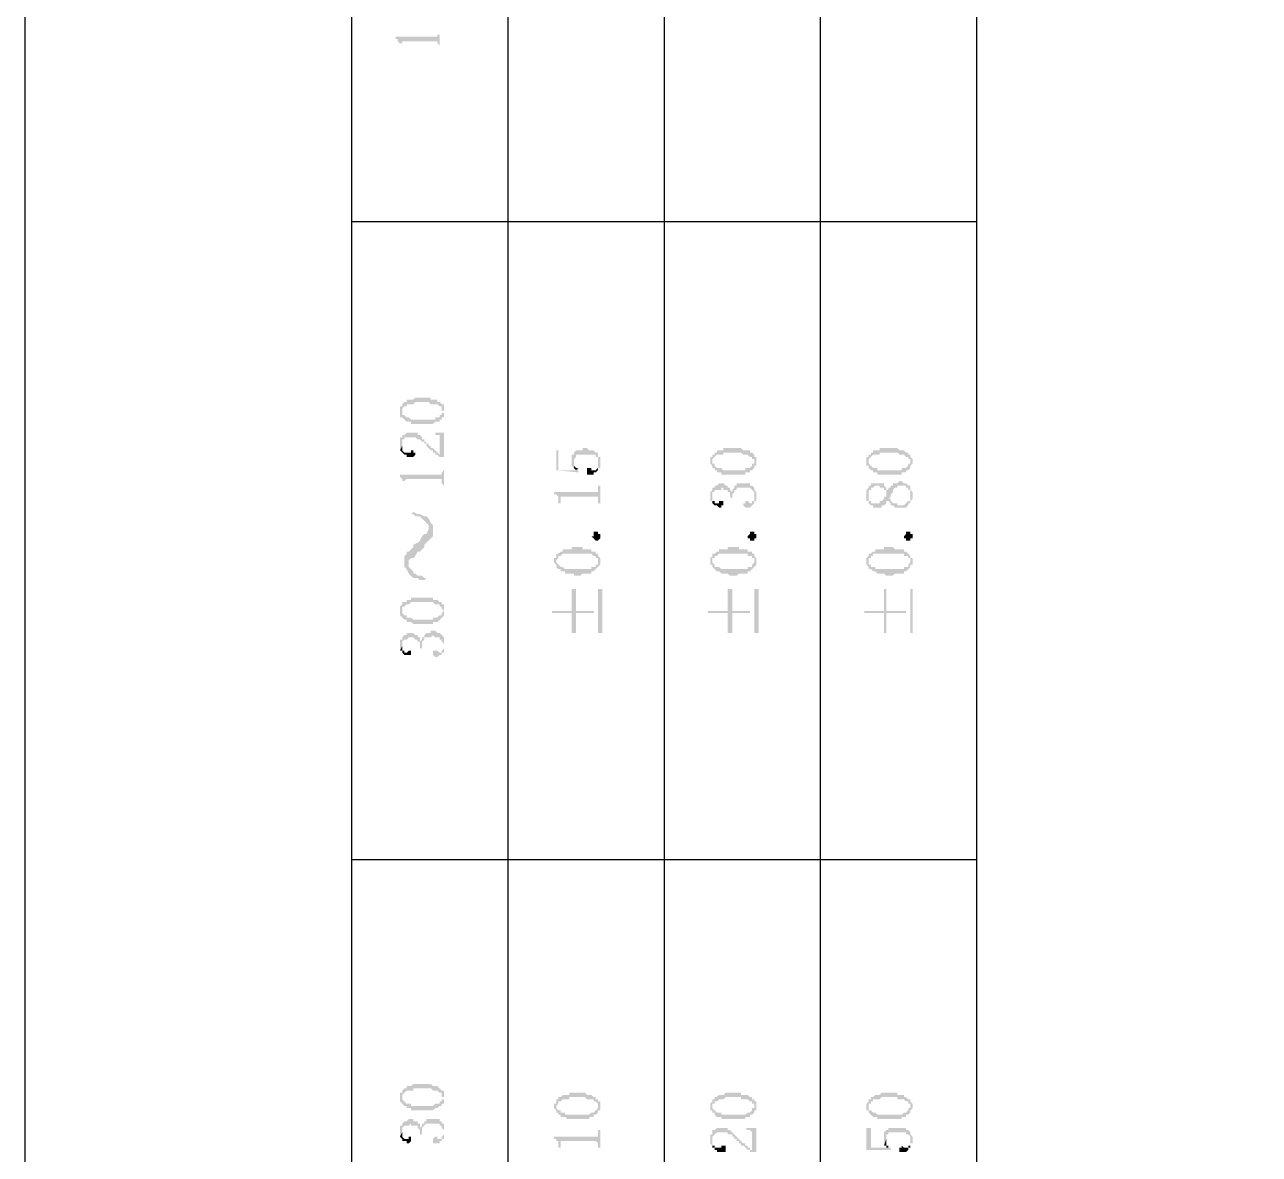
# Model space of a CAD drawing. Header units: millimetres. Extents: x 1336 to 2438, y 1230 to 1601.
# Drawn here: x 2017.55 to 2042.88, y 1376.65 to 1399.82 of the extents above; entities that cross this region are included whole.
import ezdxf

# ---------------------------------------------------------------- set-up
doc = ezdxf.new("R2010")
doc.units = ezdxf.units.MM

msp = doc.modelspace()

# ---------------------------------------------------------------- hatches: boundary and pattern name
at = {"transparency": 33554559}
for points in [[(2025.159, 1399.575), (2025.159, 1399.53), (2025.204, 1399.53), (2025.204, 1399.485), (2025.204, 1399.485), (2025.25, 1399.44), (2025.25, 1399.395), (2025.25, 1399.35), (2025.25, 1399.44), (2025.295, 1399.44), (2025.295, 1399.485), (2026.017, 1399.485), (2026.017, 1399.44), (2026.017, 1399.44), (2026.062, 1399.395), (2026.062, 1399.35), (2026.062, 1399.711), (2026.062, 1399.621), (2026.017, 1399.621), (2026.017, 1399.575), (2025.972, 1399.575)], [(2025.25, 1391.903), (2025.25, 1391.813), (2025.25, 1391.768), (2025.295, 1391.768), (2025.295, 1391.903), (2025.295, 1391.948), (2025.295, 1391.948), (2025.34, 1391.993), (2025.385, 1391.993), (2025.385, 1392.038), (2025.52, 1392.038), (2025.565, 1392.084), (2025.836, 1392.084), (2025.881, 1392.038), (2026.017, 1392.038), (2026.062, 1391.993), (2026.107, 1391.993), (2026.107, 1391.948), (2026.107, 1391.903), (2026.152, 1391.903), (2026.152, 1392.038), (2026.107, 1392.038), (2026.062, 1392.084), (2026.017, 1392.084), (2026.017, 1392.129), (2025.881, 1392.129), (2025.881, 1392.174), (2025.565, 1392.174), (2025.52, 1392.129), (2025.385, 1392.129), (2025.385, 1392.084), (2025.34, 1392.084), (2025.295, 1392.038), (2025.295, 1391.993), (2025.25, 1391.993), (2025.25, 1391.948)], [(2025.295, 1391.768), (2025.295, 1391.768), (2025.34, 1391.722), (2025.34, 1391.722), (2025.385, 1391.677), (2025.475, 1391.677), (2025.475, 1391.632), (2025.926, 1391.632), (2025.972, 1391.677), (2026.062, 1391.677), (2026.062, 1391.722), (2026.107, 1391.722), (2026.107, 1391.768), (2026.152, 1391.768), (2026.152, 1391.813), (2026.152, 1391.858), (2026.152, 1391.903), (2026.152, 1391.948), (2026.152, 1391.993), (2026.152, 1392.038), (2026.152, 1391.858), (2026.107, 1391.858), (2026.107, 1391.813), (2026.062, 1391.813), (2026.062, 1391.768), (2025.972, 1391.768), (2025.972, 1391.722), (2025.475, 1391.722), (2025.43, 1391.768), (2025.385, 1391.768), (2025.34, 1391.813), (2025.295, 1391.813), (2025.295, 1391.858), (2025.295, 1391.903)], [(2025.25, 1391.226), (2025.25, 1391.181), (2025.25, 1391.091), (2025.25, 1391.091), (2025.295, 1391.181), (2025.295, 1391.271), (2025.295, 1391.316), (2025.34, 1391.316), (2025.34, 1391.361), (2025.565, 1391.361), (2025.611, 1391.316), (2025.656, 1391.316), (2025.701, 1391.271), (2025.746, 1391.271), (2025.746, 1391.226), (2025.791, 1391.226), (2025.791, 1391.181), (2025.791, 1391.181), (2025.836, 1391.136), (2025.836, 1391.136), (2025.881, 1391.091), (2025.926, 1391.091), (2025.926, 1391.046), (2025.972, 1391.046), (2025.972, 1391), (2026.017, 1391), (2026.062, 1390.955), (2026.107, 1390.955), (2026.062, 1391), (2026.062, 1391), (2026.017, 1391.046), (2026.017, 1391.046), (2025.972, 1391.091), (2025.972, 1391.091), (2025.926, 1391.136), (2025.881, 1391.136), (2025.881, 1391.181), (2025.836, 1391.181), (2025.836, 1391.226), (2025.791, 1391.226), (2025.791, 1391.271), (2025.746, 1391.271), (2025.746, 1391.316), (2025.701, 1391.316), (2025.701, 1391.361), (2025.701, 1391.361), (2025.656, 1391.407), (2025.611, 1391.407), (2025.611, 1391.452), (2025.385, 1391.452), (2025.34, 1391.407), (2025.295, 1391.407), (2025.295, 1391.361), (2025.25, 1391.361), (2025.25, 1391.316)], [(2025.926, 1391.452), (2025.972, 1391.452), (2025.972, 1391.407), (2026.062, 1391.407), (2026.062, 1391.361), (2026.062, 1391), (2026.107, 1390.955), (2026.152, 1390.955), (2026.152, 1391.452)], [(2025.25, 1391.091), (2025.295, 1391.046), (2025.295, 1391.046), (2025.34, 1391), (2025.385, 1391), (2025.385, 1390.955), (2025.52, 1390.955), (2025.565, 1391), (2025.565, 1391.046), (2025.52, 1391.046), (2025.52, 1391.091), (2025.475, 1391.091), (2025.475, 1391.046), (2025.34, 1391.046), (2025.295, 1391.091), (2025.295, 1391.181), (2025.295, 1391.181)], [(2028.454, 1391.091), (2028.454, 1390.684), (2028.905, 1390.639), (2028.905, 1390.684), (2028.905, 1390.73), (2028.86, 1390.684), (2028.499, 1390.684), (2028.499, 1391.091)], [(2028.77, 1390.91), (2028.77, 1390.82), (2028.77, 1390.775), (2028.77, 1390.775), (2028.815, 1390.73), (2028.815, 1390.865), (2028.815, 1390.91), (2028.815, 1390.91), (2028.86, 1390.955), (2028.86, 1391), (2029.266, 1391), (2029.266, 1390.955), (2029.311, 1390.955), (2029.311, 1390.91), (2029.311, 1390.865), (2029.311, 1390.73), (2029.357, 1390.73), (2029.357, 1390.775), (2029.357, 1390.865), (2029.357, 1390.91), (2029.357, 1390.955), (2029.311, 1390.955), (2029.311, 1391), (2029.311, 1391.046), (2029.266, 1391.046), (2029.221, 1391.091), (2029.131, 1391.091), (2029.086, 1391.136), (2028.995, 1391.136), (2028.995, 1391.091), (2028.86, 1391.091), (2028.815, 1391.046), (2028.815, 1391), (2028.77, 1391), (2028.77, 1390.955)], [(2031.613, 1390.865), (2031.613, 1390.82), (2031.613, 1390.82), (2031.658, 1390.775), (2031.658, 1390.73), (2031.658, 1390.865), (2031.658, 1390.91), (2031.658, 1390.91), (2031.703, 1390.955), (2031.703, 1390.955), (2031.749, 1391), (2031.884, 1391), (2031.884, 1391.046), (2032.245, 1391.046), (2032.29, 1391), (2032.38, 1391), (2032.426, 1390.955), (2032.471, 1390.955), (2032.471, 1390.91), (2032.516, 1390.91), (2032.516, 1390.865), (2032.516, 1391), (2032.516, 1391), (2032.471, 1391.046), (2032.426, 1391.046), (2032.426, 1391.091), (2032.29, 1391.091), (2032.245, 1391.136), (2031.884, 1391.136), (2031.884, 1391.091), (2031.749, 1391.091), (2031.749, 1391.046), (2031.703, 1391.046), (2031.703, 1391), (2031.658, 1391), (2031.658, 1390.955), (2031.613, 1390.955)], [(2031.658, 1390.73), (2031.703, 1390.73), (2031.703, 1390.684), (2031.749, 1390.684), (2031.749, 1390.639), (2031.839, 1390.639), (2031.839, 1390.594), (2032.335, 1390.594), (2032.335, 1390.639), (2032.426, 1390.639), (2032.426, 1390.684), (2032.471, 1390.684), (2032.516, 1390.73), (2032.516, 1390.775), (2032.561, 1390.775), (2032.561, 1390.82), (2032.561, 1390.865), (2032.561, 1390.91), (2032.561, 1390.955), (2032.516, 1390.955), (2032.516, 1391), (2032.516, 1390.865), (2032.516, 1390.82), (2032.471, 1390.82), (2032.471, 1390.775), (2032.471, 1390.775), (2032.426, 1390.73), (2032.335, 1390.73), (2032.335, 1390.684), (2031.884, 1390.684), (2031.839, 1390.73), (2031.749, 1390.73), (2031.703, 1390.775), (2031.703, 1390.82), (2031.658, 1390.82), (2031.658, 1390.865)], [(2034.818, 1390.865), (2034.818, 1390.82), (2034.818, 1390.775), (2034.863, 1390.775), (2034.863, 1390.73), (2034.863, 1390.865), (2034.863, 1390.91), (2034.863, 1390.91), (2034.908, 1390.955), (2034.908, 1390.955), (2034.953, 1391), (2035.088, 1391), (2035.088, 1391.046), (2035.449, 1391.046), (2035.495, 1391), (2035.585, 1391), (2035.63, 1390.955), (2035.675, 1390.955), (2035.675, 1390.91), (2035.72, 1390.91), (2035.72, 1390.865), (2035.72, 1391), (2035.675, 1391), (2035.675, 1391.046), (2035.63, 1391.046), (2035.585, 1391.091), (2035.495, 1391.091), (2035.449, 1391.136), (2035.088, 1391.136), (2035.088, 1391.091), (2034.953, 1391.091), (2034.953, 1391.046), (2034.908, 1391.046), (2034.908, 1391), (2034.863, 1391), (2034.863, 1390.955), (2034.818, 1390.955)], [(2034.863, 1390.73), (2034.863, 1390.73), (2034.908, 1390.684), (2034.953, 1390.684), (2034.953, 1390.639), (2035.043, 1390.639), (2035.043, 1390.594), (2035.54, 1390.594), (2035.54, 1390.639), (2035.63, 1390.639), (2035.63, 1390.684), (2035.675, 1390.684), (2035.72, 1390.73), (2035.72, 1390.775), (2035.72, 1390.775), (2035.765, 1390.82), (2035.765, 1390.865), (2035.765, 1390.91), (2035.765, 1390.91), (2035.72, 1390.955), (2035.72, 1391), (2035.72, 1390.865), (2035.72, 1390.82), (2035.675, 1390.82), (2035.675, 1390.775), (2035.675, 1390.775), (2035.63, 1390.73), (2035.54, 1390.73), (2035.54, 1390.684), (2035.043, 1390.684), (2035.043, 1390.73), (2034.953, 1390.73), (2034.908, 1390.775), (2034.908, 1390.775), (2034.863, 1390.82), (2034.863, 1390.865)], [(2025.25, 1390.594), (2025.25, 1390.549), (2025.25, 1390.549), (2025.295, 1390.504), (2025.295, 1390.459), (2025.34, 1390.459), (2025.34, 1390.323), (2025.34, 1390.459), (2025.34, 1390.459), (2025.385, 1390.504), (2026.107, 1390.504), (2026.107, 1390.459), (2026.107, 1390.414), (2026.152, 1390.369), (2026.152, 1390.323), (2026.152, 1390.73), (2026.152, 1390.684), (2026.107, 1390.639), (2026.107, 1390.594), (2026.062, 1390.594)], [(2028.815, 1390.73), (2028.815, 1390.73), (2028.86, 1390.684), (2028.86, 1390.684), (2028.905, 1390.73), (2028.86, 1390.73), (2028.815, 1390.775), (2028.815, 1390.82), (2028.815, 1390.865)], [(2029.086, 1390.684), (2029.086, 1390.594), (2029.221, 1390.594), (2029.221, 1390.639), (2029.266, 1390.639), (2029.311, 1390.684), (2029.311, 1390.865), (2029.311, 1390.775), (2029.311, 1390.73), (2029.311, 1390.73), (2029.266, 1390.684), (2029.176, 1390.684), (2029.176, 1390.73), (2029.086, 1390.73)], [(2034.818, 1390.188), (2034.818, 1390.143), (2034.818, 1390.053), (2034.863, 1390.053), (2034.863, 1390.007), (2034.863, 1390.007), (2034.908, 1389.962), (2034.953, 1389.962), (2034.953, 1389.917), (2035.133, 1389.917), (2035.133, 1389.962), (2035.179, 1389.962), (2035.224, 1390.007), (2035.224, 1390.053), (2035.269, 1390.053), (2035.269, 1390.098), (2035.269, 1390.098), (2035.314, 1390.143), (2035.314, 1390.188), (2035.314, 1390.188), (2035.359, 1390.233), (2035.359, 1390.278), (2035.359, 1390.278), (2035.404, 1390.323), (2035.449, 1390.323), (2035.449, 1390.369), (2035.63, 1390.369), (2035.63, 1390.323), (2035.675, 1390.323), (2035.675, 1390.278), (2035.72, 1390.278), (2035.72, 1390.188), (2035.72, 1390.053), (2035.72, 1390.053), (2035.765, 1390.098), (2035.765, 1390.188), (2035.765, 1390.233), (2035.765, 1390.233), (2035.72, 1390.278), (2035.72, 1390.323), (2035.72, 1390.369), (2035.675, 1390.369), (2035.63, 1390.414), (2035.585, 1390.414), (2035.54, 1390.459), (2035.495, 1390.459), (2035.449, 1390.414), (2035.359, 1390.414), (2035.359, 1390.369), (2035.314, 1390.369), (2035.314, 1390.323), (2035.269, 1390.323), (2035.269, 1390.278), (2035.224, 1390.278), (2035.224, 1390.233), (2035.224, 1390.143), (2035.179, 1390.143), (2035.179, 1390.098), (2035.179, 1390.098), (2035.133, 1390.053), (2035.088, 1390.053), (2035.088, 1390.007), (2034.908, 1390.007), (2034.908, 1390.053), (2034.863, 1390.053), (2034.863, 1390.098), (2034.863, 1390.323), (2034.818, 1390.278)], [(2028.409, 1390.233), (2028.409, 1390.188), (2028.454, 1390.188), (2028.499, 1390.143), (2028.499, 1390.053), (2028.499, 1390.007), (2028.544, 1390.007), (2028.544, 1390.098), (2028.544, 1390.143), (2029.311, 1390.143), (2029.311, 1390.098), (2029.311, 1390.053), (2029.311, 1390.007), (2029.357, 1390.007), (2029.357, 1390.369), (2029.311, 1390.369), (2029.311, 1390.278), (2029.311, 1390.233), (2029.221, 1390.233)], [(2031.613, 1390.143), (2031.613, 1390.053), (2031.658, 1390.053), (2031.658, 1390.143), (2031.658, 1390.188), (2031.658, 1390.233), (2031.703, 1390.233), (2031.703, 1390.278), (2031.839, 1390.278), (2031.839, 1390.323), (2031.884, 1390.323), (2031.884, 1390.278), (2031.974, 1390.278), (2031.974, 1390.233), (2032.019, 1390.233), (2032.019, 1390.188), (2032.019, 1390.143), (2032.019, 1390.143), (2032.064, 1390.098), (2032.064, 1390.143), (2032.064, 1390.188), (2032.11, 1390.233), (2032.11, 1390.278), (2032.155, 1390.278), (2032.155, 1390.323), (2032.426, 1390.323), (2032.471, 1390.278), (2032.471, 1390.278), (2032.516, 1390.233), (2032.516, 1390.188), (2032.516, 1390.143), (2032.516, 1390.323), (2032.516, 1390.323), (2032.471, 1390.369), (2032.426, 1390.369), (2032.426, 1390.414), (2032.155, 1390.414), (2032.155, 1390.369), (2032.11, 1390.369), (2032.11, 1390.323), (2032.11, 1390.323), (2032.064, 1390.278), (2032.064, 1390.233), (2032.064, 1390.233), (2032.019, 1390.278), (2032.019, 1390.323), (2031.974, 1390.323), (2031.974, 1390.369), (2031.929, 1390.369), (2031.884, 1390.414), (2031.794, 1390.414), (2031.749, 1390.369), (2031.703, 1390.369), (2031.703, 1390.323), (2031.658, 1390.323), (2031.658, 1390.278), (2031.658, 1390.278), (2031.613, 1390.233), (2031.613, 1390.188)], [(2032.29, 1389.962), (2032.29, 1389.962), (2032.335, 1389.917), (2032.426, 1389.917), (2032.471, 1389.962), (2032.471, 1389.962), (2032.516, 1390.007), (2032.516, 1390.053), (2032.561, 1390.053), (2032.561, 1390.143), (2032.561, 1390.188), (2032.561, 1390.233), (2032.561, 1390.233), (2032.516, 1390.278), (2032.516, 1390.143), (2032.516, 1390.098), (2032.516, 1390.053), (2032.471, 1390.053), (2032.471, 1390.007), (2032.426, 1390.007), (2032.38, 1390.053), (2032.335, 1390.053), (2032.335, 1390.007), (2032.29, 1390.007)], [(2034.863, 1390.323), (2034.863, 1390.188), (2034.863, 1390.233), (2034.863, 1390.278), (2034.908, 1390.278), (2034.908, 1390.323), (2034.953, 1390.323), (2034.998, 1390.369), (2035.088, 1390.369), (2035.088, 1390.323), (2035.179, 1390.323), (2035.179, 1390.278), (2035.224, 1390.278), (2035.224, 1390.233), (2035.224, 1390.323), (2035.224, 1390.323), (2035.179, 1390.369), (2035.179, 1390.414), (2034.908, 1390.414), (2034.908, 1390.369), (2034.863, 1390.369)], [(2035.269, 1390.053), (2035.314, 1390.007), (2035.314, 1389.962), (2035.359, 1389.962), (2035.404, 1389.917), (2035.63, 1389.917), (2035.675, 1389.962), (2035.675, 1390.007), (2035.72, 1390.007), (2035.72, 1390.188), (2035.72, 1390.098), (2035.72, 1390.053), (2035.675, 1390.053), (2035.63, 1390.007), (2035.63, 1390.007), (2035.585, 1389.962), (2035.449, 1389.962), (2035.449, 1390.007), (2035.359, 1390.007), (2035.314, 1390.053), (2035.314, 1390.098), (2035.269, 1390.098)], [(2031.658, 1390.053), (2031.658, 1390.007), (2031.658, 1390.007), (2031.703, 1389.962), (2031.749, 1389.962), (2031.794, 1389.917), (2031.839, 1389.917), (2031.839, 1389.962), (2031.884, 1389.962), (2031.884, 1390.007), (2031.884, 1390.053), (2031.794, 1390.053), (2031.794, 1390.007), (2031.703, 1390.007), (2031.703, 1390.053), (2031.658, 1390.053), (2031.658, 1390.098), (2031.658, 1390.143)], [(2025.475, 1389.782), (2025.52, 1389.782), (2025.565, 1389.737), (2025.656, 1389.737), (2025.701, 1389.692), (2025.746, 1389.646), (2025.746, 1389.646), (2025.791, 1389.601), (2025.836, 1389.556), (2025.836, 1389.24), (2025.836, 1389.24), (2025.881, 1389.285), (2025.926, 1389.33), (2025.926, 1389.556), (2025.881, 1389.601), (2025.836, 1389.692), (2025.836, 1389.692), (2025.791, 1389.737), (2025.746, 1389.737), (2025.656, 1389.782), (2025.611, 1389.782), (2025.52, 1389.827)], [(2025.34, 1388.789), (2025.34, 1388.699), (2025.385, 1388.654), (2025.43, 1388.563), (2025.43, 1388.744), (2025.43, 1388.834), (2025.475, 1388.879), (2025.52, 1388.879), (2025.565, 1388.924), (2025.611, 1389.015), (2025.656, 1389.015), (2025.701, 1389.06), (2025.746, 1389.105), (2025.746, 1389.15), (2025.791, 1389.195), (2025.836, 1389.24), (2025.836, 1389.511), (2025.836, 1389.466), (2025.791, 1389.376), (2025.746, 1389.376), (2025.701, 1389.33), (2025.656, 1389.24), (2025.656, 1389.24), (2025.611, 1389.195), (2025.52, 1389.15), (2025.52, 1389.105), (2025.475, 1389.06), (2025.43, 1389.015), (2025.385, 1389.015), (2025.385, 1388.969), (2025.34, 1388.924), (2025.34, 1388.834)], [(2029.357, 1389.33), (2029.357, 1389.285), (2029.357, 1389.285), (2029.311, 1389.24), (2029.266, 1389.24), (2029.221, 1389.285), (2029.221, 1389.285), (2029.176, 1389.33), (2029.221, 1389.33), (2029.221, 1389.376), (2029.221, 1389.421), (2029.311, 1389.421), (2029.311, 1389.376), (2029.357, 1389.376), (2029.357, 1389.33)], [(2032.561, 1389.33), (2032.561, 1389.285), (2032.516, 1389.285), (2032.516, 1389.24), (2032.426, 1389.24), (2032.426, 1389.285), (2032.38, 1389.285), (2032.38, 1389.33), (2032.38, 1389.33), (2032.426, 1389.376), (2032.426, 1389.421), (2032.516, 1389.421), (2032.516, 1389.376), (2032.561, 1389.376), (2032.561, 1389.33)], [(2035.765, 1389.33), (2035.765, 1389.285), (2035.72, 1389.285), (2035.72, 1389.24), (2035.63, 1389.24), (2035.63, 1389.285), (2035.585, 1389.285), (2035.585, 1389.33), (2035.585, 1389.33), (2035.63, 1389.376), (2035.63, 1389.421), (2035.72, 1389.421), (2035.72, 1389.376), (2035.765, 1389.376), (2035.765, 1389.33)], [(2028.409, 1388.834), (2028.409, 1388.789), (2028.409, 1388.789), (2028.454, 1388.744), (2028.454, 1388.699), (2028.454, 1388.834), (2028.454, 1388.834), (2028.499, 1388.879), (2028.499, 1388.924), (2028.544, 1388.924), (2028.589, 1388.969), (2029.176, 1388.969), (2029.221, 1388.924), (2029.266, 1388.924), (2029.266, 1388.879), (2029.311, 1388.879), (2029.311, 1388.834), (2029.311, 1388.969), (2029.266, 1388.969), (2029.266, 1389.015), (2029.176, 1389.015), (2029.176, 1389.06), (2028.995, 1389.06), (2028.995, 1389.105), (2028.77, 1389.105), (2028.77, 1389.06), (2028.589, 1389.06), (2028.589, 1389.015), (2028.544, 1389.015), (2028.499, 1388.969), (2028.454, 1388.969), (2028.454, 1388.924), (2028.454, 1388.879), (2028.409, 1388.879)], [(2028.454, 1388.699), (2028.499, 1388.654), (2028.544, 1388.654), (2028.544, 1388.608), (2028.634, 1388.608), (2028.634, 1388.563), (2028.815, 1388.563), (2028.815, 1388.518), (2028.95, 1388.518), (2028.995, 1388.563), (2029.176, 1388.563), (2029.176, 1388.608), (2029.221, 1388.608), (2029.266, 1388.654), (2029.266, 1388.654), (2029.311, 1388.699), (2029.311, 1388.699), (2029.357, 1388.744), (2029.357, 1388.834), (2029.357, 1388.879), (2029.357, 1388.879), (2029.311, 1388.924), (2029.311, 1388.789), (2029.311, 1388.744), (2029.266, 1388.744), (2029.266, 1388.699), (2029.176, 1388.699), (2029.176, 1388.654), (2028.634, 1388.654), (2028.589, 1388.699), (2028.544, 1388.699), (2028.499, 1388.744), (2028.499, 1388.744), (2028.454, 1388.789), (2028.454, 1388.834)], [(2031.613, 1388.834), (2031.613, 1388.789), (2031.613, 1388.744), (2031.658, 1388.744), (2031.658, 1388.699), (2031.658, 1388.834), (2031.658, 1388.879), (2031.703, 1388.879), (2031.703, 1388.924), (2031.749, 1388.924), (2031.794, 1388.969), (2032.38, 1388.969), (2032.38, 1388.924), (2032.471, 1388.924), (2032.471, 1388.879), (2032.516, 1388.879), (2032.516, 1388.834), (2032.516, 1388.969), (2032.471, 1388.969), (2032.471, 1389.015), (2032.38, 1389.015), (2032.38, 1389.06), (2032.2, 1389.06), (2032.2, 1389.105), (2031.974, 1389.105), (2031.974, 1389.06), (2031.794, 1389.06), (2031.794, 1389.015), (2031.749, 1389.015), (2031.703, 1388.969), (2031.658, 1388.969), (2031.658, 1388.924), (2031.658, 1388.924), (2031.613, 1388.879)], [(2031.658, 1388.699), (2031.703, 1388.654), (2031.703, 1388.654), (2031.749, 1388.608), (2031.794, 1388.608), (2031.839, 1388.563), (2031.974, 1388.563), (2032.019, 1388.518), (2032.155, 1388.518), (2032.2, 1388.563), (2032.38, 1388.563), (2032.38, 1388.608), (2032.426, 1388.608), (2032.471, 1388.654), (2032.471, 1388.654), (2032.516, 1388.699), (2032.516, 1388.699), (2032.561, 1388.744), (2032.561, 1388.834), (2032.561, 1388.879), (2032.561, 1388.879), (2032.516, 1388.924), (2032.516, 1388.789), (2032.516, 1388.789), (2032.471, 1388.744), (2032.471, 1388.699), (2032.38, 1388.699), (2032.38, 1388.654), (2031.839, 1388.654), (2031.794, 1388.699), (2031.703, 1388.699), (2031.703, 1388.744), (2031.703, 1388.744), (2031.658, 1388.789), (2031.658, 1388.834)], [(2034.818, 1388.834), (2034.818, 1388.789), (2034.818, 1388.744), (2034.818, 1388.744), (2034.863, 1388.699), (2034.863, 1388.834), (2034.863, 1388.879), (2034.908, 1388.879), (2034.908, 1388.924), (2034.953, 1388.924), (2034.953, 1388.969), (2035.585, 1388.969), (2035.585, 1388.924), (2035.675, 1388.924), (2035.675, 1388.879), (2035.72, 1388.879), (2035.72, 1388.834), (2035.72, 1388.924), (2035.675, 1388.969), (2035.675, 1388.969), (2035.63, 1389.015), (2035.585, 1389.015), (2035.585, 1389.06), (2035.404, 1389.06), (2035.359, 1389.105), (2035.179, 1389.105), (2035.179, 1389.06), (2034.998, 1389.06), (2034.998, 1389.015), (2034.953, 1389.015), (2034.908, 1388.969), (2034.863, 1388.969), (2034.863, 1388.924), (2034.863, 1388.924), (2034.818, 1388.879)], [(2034.863, 1388.699), (2034.863, 1388.654), (2034.908, 1388.654), (2034.953, 1388.608), (2034.998, 1388.608), (2035.043, 1388.563), (2035.179, 1388.563), (2035.224, 1388.518), (2035.359, 1388.518), (2035.404, 1388.563), (2035.585, 1388.563), (2035.585, 1388.608), (2035.63, 1388.608), (2035.675, 1388.654), (2035.675, 1388.654), (2035.72, 1388.699), (2035.72, 1388.744), (2035.765, 1388.744), (2035.765, 1388.834), (2035.765, 1388.879), (2035.72, 1388.879), (2035.72, 1388.924), (2035.72, 1388.789), (2035.72, 1388.789), (2035.675, 1388.744), (2035.675, 1388.699), (2035.585, 1388.699), (2035.585, 1388.654), (2034.998, 1388.654), (2034.998, 1388.699), (2034.908, 1388.699), (2034.908, 1388.744), (2034.863, 1388.744), (2034.863, 1388.789), (2034.863, 1388.834)], [(2025.43, 1388.563), (2025.43, 1388.563), (2025.475, 1388.518), (2025.52, 1388.473), (2025.611, 1388.473), (2025.656, 1388.428), (2025.746, 1388.428), (2025.791, 1388.473), (2025.746, 1388.473), (2025.701, 1388.518), (2025.611, 1388.518), (2025.565, 1388.563), (2025.52, 1388.563), (2025.52, 1388.608), (2025.475, 1388.654), (2025.43, 1388.699), (2025.43, 1388.744)], [(2028.364, 1387.796), (2028.364, 1387.751), (2028.77, 1387.751), (2028.77, 1387.345), (2028.86, 1387.345), (2028.86, 1387.751), (2029.221, 1387.751), (2029.221, 1387.796), (2028.86, 1387.796), (2028.86, 1388.247), (2028.77, 1388.247), (2028.77, 1387.796)], [(2029.402, 1387.345), (2029.402, 1388.247), (2029.311, 1388.247), (2029.311, 1387.345)], [(2031.568, 1387.796), (2031.568, 1387.751), (2031.974, 1387.751), (2031.974, 1387.345), (2032.064, 1387.345), (2032.064, 1387.751), (2032.426, 1387.751), (2032.426, 1387.796), (2032.064, 1387.796), (2032.064, 1388.247), (2031.974, 1388.247), (2031.974, 1387.796)], [(2032.606, 1387.345), (2032.606, 1388.247), (2032.516, 1388.247), (2032.516, 1387.345)], [(2034.772, 1387.796), (2034.772, 1387.751), (2035.179, 1387.751), (2035.179, 1387.345), (2035.224, 1387.345), (2035.224, 1387.751), (2035.63, 1387.751), (2035.63, 1387.796), (2035.224, 1387.796), (2035.224, 1388.247), (2035.179, 1388.247), (2035.179, 1387.796)], [(2035.765, 1387.345), (2035.765, 1388.247), (2035.72, 1388.247), (2035.72, 1387.345)], [(2025.25, 1387.796), (2025.25, 1387.751), (2025.25, 1387.706), (2025.25, 1387.706), (2025.295, 1387.661), (2025.295, 1387.796), (2025.295, 1387.841), (2025.295, 1387.886), (2025.34, 1387.886), (2025.385, 1387.931), (2025.43, 1387.931), (2025.475, 1387.977), (2025.926, 1387.977), (2025.972, 1387.931), (2026.062, 1387.931), (2026.062, 1387.886), (2026.107, 1387.886), (2026.107, 1387.841), (2026.107, 1387.841), (2026.152, 1387.796), (2026.152, 1387.931), (2026.107, 1387.931), (2026.107, 1387.977), (2026.062, 1387.977), (2026.017, 1388.022), (2025.926, 1388.022), (2025.926, 1388.067), (2025.475, 1388.067), (2025.475, 1388.022), (2025.385, 1388.022), (2025.385, 1387.977), (2025.295, 1387.977), (2025.295, 1387.931), (2025.295, 1387.931), (2025.25, 1387.886), (2025.25, 1387.841), (2025.25, 1387.841)], [(2025.295, 1387.661), (2025.295, 1387.661), (2025.34, 1387.615), (2025.385, 1387.615), (2025.385, 1387.57), (2025.475, 1387.57), (2025.52, 1387.525), (2025.926, 1387.525), (2025.926, 1387.57), (2026.017, 1387.57), (2026.062, 1387.615), (2026.062, 1387.615), (2026.107, 1387.661), (2026.107, 1387.661), (2026.152, 1387.706), (2026.152, 1387.796), (2026.152, 1387.841), (2026.152, 1387.886), (2026.152, 1387.931), (2026.152, 1387.796), (2026.152, 1387.796), (2026.107, 1387.751), (2026.107, 1387.706), (2026.062, 1387.706), (2026.017, 1387.661), (2025.926, 1387.661), (2025.926, 1387.615), (2025.52, 1387.615), (2025.475, 1387.661), (2025.385, 1387.661), (2025.385, 1387.706), (2025.34, 1387.706), (2025.295, 1387.751), (2025.295, 1387.796), (2025.295, 1387.796)], [(2025.25, 1387.119), (2025.25, 1387.074), (2025.25, 1387.029), (2025.25, 1386.984), (2025.295, 1387.074), (2025.295, 1387.164), (2025.295, 1387.164), (2025.34, 1387.209), (2025.385, 1387.209), (2025.43, 1387.254), (2025.52, 1387.254), (2025.565, 1387.209), (2025.611, 1387.209), (2025.611, 1387.164), (2025.656, 1387.164), (2025.656, 1387.119), (2025.656, 1387.029), (2025.701, 1387.029), (2025.701, 1387.074), (2025.701, 1387.164), (2025.701, 1387.164), (2025.746, 1387.209), (2025.746, 1387.254), (2025.881, 1387.254), (2025.926, 1387.3), (2025.926, 1387.3), (2025.972, 1387.254), (2026.062, 1387.254), (2026.062, 1387.209), (2026.107, 1387.209), (2026.107, 1387.164), (2026.152, 1387.119), (2026.152, 1387.074), (2026.152, 1387.254), (2026.152, 1387.254), (2026.107, 1387.3), (2026.107, 1387.3), (2026.062, 1387.345), (2026.017, 1387.345), (2025.972, 1387.39), (2025.881, 1387.39), (2025.881, 1387.345), (2025.791, 1387.345), (2025.746, 1387.3), (2025.746, 1387.254), (2025.701, 1387.254), (2025.701, 1387.209), (2025.701, 1387.209), (2025.656, 1387.164), (2025.656, 1387.209), (2025.656, 1387.254), (2025.611, 1387.254), (2025.611, 1387.3), (2025.565, 1387.3), (2025.52, 1387.345), (2025.385, 1387.345), (2025.385, 1387.3), (2025.34, 1387.3), (2025.295, 1387.254), (2025.295, 1387.209), (2025.25, 1387.209), (2025.25, 1387.164)], [(2025.926, 1386.893), (2025.926, 1386.893), (2025.972, 1386.848), (2026.017, 1386.848), (2026.062, 1386.893), (2026.107, 1386.893), (2026.107, 1386.938), (2026.152, 1386.938), (2026.152, 1387.029), (2026.152, 1387.074), (2026.152, 1387.119), (2026.152, 1387.209), (2026.152, 1387.254), (2026.152, 1387.074), (2026.152, 1387.029), (2026.152, 1387.029), (2026.107, 1386.984), (2026.107, 1386.938), (2026.062, 1386.938), (2026.017, 1386.984), (2025.926, 1386.984), (2025.926, 1386.938), (2025.926, 1386.938)], [(2025.25, 1386.984), (2025.295, 1386.984), (2025.295, 1386.938), (2025.295, 1386.938), (2025.34, 1386.893), (2025.475, 1386.893), (2025.475, 1386.938), (2025.475, 1386.984), (2025.43, 1386.984), (2025.385, 1386.938), (2025.34, 1386.938), (2025.34, 1386.984), (2025.295, 1386.984), (2025.295, 1387.074), (2025.295, 1387.074)], [(2025.25, 1377.822), (2025.25, 1377.777), (2025.25, 1377.732), (2025.25, 1377.732), (2025.295, 1377.686), (2025.295, 1377.822), (2025.295, 1377.867), (2025.295, 1377.867), (2025.34, 1377.912), (2025.34, 1377.912), (2025.385, 1377.957), (2025.52, 1377.957), (2025.52, 1378.002), (2025.881, 1378.002), (2025.926, 1377.957), (2026.017, 1377.957), (2026.062, 1377.912), (2026.107, 1377.912), (2026.107, 1377.867), (2026.107, 1377.822), (2026.152, 1377.822), (2026.152, 1377.957), (2026.107, 1377.957), (2026.062, 1378.002), (2026.062, 1378.002), (2026.017, 1378.047), (2025.926, 1378.047), (2025.881, 1378.093), (2025.52, 1378.093), (2025.475, 1378.047), (2025.385, 1378.047), (2025.385, 1378.002), (2025.34, 1378.002), (2025.295, 1377.957), (2025.295, 1377.912), (2025.25, 1377.912)], [(2025.295, 1377.686), (2025.295, 1377.686), (2025.34, 1377.641), (2025.385, 1377.641), (2025.385, 1377.596), (2025.475, 1377.596), (2025.475, 1377.551), (2025.926, 1377.551), (2025.972, 1377.596), (2026.017, 1377.596), (2026.062, 1377.641), (2026.107, 1377.641), (2026.107, 1377.686), (2026.152, 1377.686), (2026.152, 1377.732), (2026.152, 1377.777), (2026.152, 1377.822), (2026.152, 1377.867), (2026.152, 1377.912), (2026.152, 1377.957), (2026.152, 1377.777), (2026.107, 1377.777), (2026.107, 1377.732), (2026.062, 1377.732), (2026.062, 1377.686), (2025.972, 1377.686), (2025.926, 1377.641), (2025.475, 1377.641), (2025.475, 1377.686), (2025.385, 1377.686), (2025.34, 1377.732), (2025.34, 1377.732), (2025.295, 1377.777), (2025.295, 1377.822)], [(2028.409, 1377.641), (2028.409, 1377.596), (2028.454, 1377.551), (2028.454, 1377.506), (2028.454, 1377.641), (2028.454, 1377.641), (2028.499, 1377.686), (2028.499, 1377.732), (2028.544, 1377.732), (2028.589, 1377.777), (2028.725, 1377.777), (2028.725, 1377.822), (2029.041, 1377.822), (2029.086, 1377.777), (2029.221, 1377.777), (2029.221, 1377.732), (2029.266, 1377.732), (2029.311, 1377.686), (2029.311, 1377.641), (2029.311, 1377.777), (2029.266, 1377.777), (2029.266, 1377.822), (2029.221, 1377.822), (2029.176, 1377.867), (2029.086, 1377.867), (2029.041, 1377.912), (2028.725, 1377.912), (2028.725, 1377.867), (2028.589, 1377.867), (2028.544, 1377.822), (2028.499, 1377.822), (2028.499, 1377.777), (2028.454, 1377.777), (2028.454, 1377.732), (2028.454, 1377.686), (2028.409, 1377.686)], [(2028.454, 1377.506), (2028.499, 1377.506), (2028.499, 1377.461), (2028.544, 1377.461), (2028.544, 1377.416), (2028.634, 1377.416), (2028.68, 1377.37), (2029.131, 1377.37), (2029.131, 1377.416), (2029.221, 1377.416), (2029.221, 1377.461), (2029.266, 1377.461), (2029.311, 1377.506), (2029.311, 1377.551), (2029.357, 1377.551), (2029.357, 1377.596), (2029.357, 1377.641), (2029.357, 1377.686), (2029.357, 1377.732), (2029.311, 1377.732), (2029.311, 1377.777), (2029.311, 1377.596), (2029.311, 1377.596), (2029.266, 1377.551), (2029.266, 1377.551), (2029.221, 1377.506), (2029.176, 1377.506), (2029.131, 1377.461), (2028.634, 1377.461), (2028.634, 1377.506), (2028.544, 1377.506), (2028.544, 1377.551), (2028.499, 1377.551), (2028.454, 1377.596), (2028.454, 1377.641)], [(2031.613, 1377.641), (2031.613, 1377.551), (2031.658, 1377.551), (2031.658, 1377.506), (2031.658, 1377.641), (2031.658, 1377.686), (2031.703, 1377.686), (2031.703, 1377.732), (2031.749, 1377.732), (2031.794, 1377.777), (2031.884, 1377.777), (2031.929, 1377.822), (2032.245, 1377.822), (2032.245, 1377.777), (2032.38, 1377.777), (2032.426, 1377.732), (2032.471, 1377.732), (2032.471, 1377.686), (2032.516, 1377.686), (2032.516, 1377.641), (2032.516, 1377.777), (2032.471, 1377.777), (2032.471, 1377.822), (2032.426, 1377.822), (2032.38, 1377.867), (2032.245, 1377.867), (2032.245, 1377.912), (2031.929, 1377.912), (2031.884, 1377.867), (2031.794, 1377.867), (2031.749, 1377.822), (2031.703, 1377.822), (2031.703, 1377.777), (2031.658, 1377.777), (2031.658, 1377.732), (2031.658, 1377.732), (2031.613, 1377.686)], [(2031.658, 1377.506), (2031.703, 1377.506), (2031.703, 1377.461), (2031.703, 1377.461), (2031.749, 1377.416), (2031.839, 1377.416), (2031.839, 1377.37), (2032.335, 1377.37), (2032.335, 1377.416), (2032.426, 1377.416), (2032.426, 1377.461), (2032.471, 1377.461), (2032.516, 1377.506), (2032.516, 1377.551), (2032.561, 1377.551), (2032.561, 1377.596), (2032.561, 1377.641), (2032.561, 1377.686), (2032.561, 1377.732), (2032.516, 1377.732), (2032.516, 1377.777), (2032.516, 1377.596), (2032.471, 1377.596), (2032.471, 1377.551), (2032.471, 1377.551), (2032.426, 1377.506), (2032.38, 1377.506), (2032.335, 1377.461), (2031.839, 1377.461), (2031.839, 1377.506), (2031.749, 1377.506), (2031.703, 1377.551), (2031.703, 1377.551), (2031.658, 1377.596), (2031.658, 1377.641)], [(2034.818, 1377.641), (2034.818, 1377.551), (2034.863, 1377.551), (2034.863, 1377.506), (2034.863, 1377.641), (2034.863, 1377.686), (2034.908, 1377.686), (2034.908, 1377.732), (2034.953, 1377.732), (2034.953, 1377.777), (2035.088, 1377.777), (2035.133, 1377.822), (2035.449, 1377.822), (2035.449, 1377.777), (2035.585, 1377.777), (2035.63, 1377.732), (2035.675, 1377.732), (2035.675, 1377.686), (2035.72, 1377.686), (2035.72, 1377.641), (2035.72, 1377.777), (2035.675, 1377.777), (2035.63, 1377.822), (2035.585, 1377.822), (2035.585, 1377.867), (2035.449, 1377.867), (2035.449, 1377.912), (2035.133, 1377.912), (2035.088, 1377.867), (2034.998, 1377.867), (2034.953, 1377.822), (2034.908, 1377.822), (2034.908, 1377.777), (2034.863, 1377.777), (2034.863, 1377.732), (2034.863, 1377.732), (2034.818, 1377.686)], [(2034.863, 1377.506), (2034.863, 1377.506), (2034.908, 1377.461), (2034.908, 1377.461), (2034.953, 1377.416), (2035.043, 1377.416), (2035.043, 1377.37), (2035.54, 1377.37), (2035.54, 1377.416), (2035.63, 1377.416), (2035.63, 1377.461), (2035.675, 1377.461), (2035.72, 1377.506), (2035.72, 1377.551), (2035.72, 1377.551), (2035.765, 1377.596), (2035.765, 1377.641), (2035.765, 1377.686), (2035.765, 1377.686), (2035.72, 1377.732), (2035.72, 1377.777), (2035.72, 1377.596), (2035.675, 1377.596), (2035.675, 1377.551), (2035.675, 1377.551), (2035.63, 1377.506), (2035.585, 1377.506), (2035.54, 1377.461), (2035.043, 1377.461), (2034.998, 1377.506), (2034.953, 1377.506), (2034.908, 1377.551), (2034.863, 1377.551), (2034.863, 1377.596), (2034.863, 1377.641)], [(2025.25, 1377.1), (2025.25, 1377.009), (2025.25, 1377.009), (2025.295, 1377.1), (2025.295, 1377.145), (2025.295, 1377.19), (2025.295, 1377.19), (2025.34, 1377.235), (2025.43, 1377.235), (2025.475, 1377.28), (2025.475, 1377.235), (2025.611, 1377.235), (2025.611, 1377.19), (2025.611, 1377.19), (2025.656, 1377.145), (2025.656, 1377.1), (2025.656, 1377.055), (2025.701, 1377.055), (2025.701, 1377.1), (2025.701, 1377.19), (2025.701, 1377.19), (2025.746, 1377.235), (2025.746, 1377.235), (2025.791, 1377.28), (2026.062, 1377.28), (2026.062, 1377.235), (2026.107, 1377.235), (2026.107, 1377.19), (2026.107, 1377.19), (2026.152, 1377.145), (2026.152, 1377.1), (2026.152, 1377.28), (2026.107, 1377.28), (2026.107, 1377.325), (2026.062, 1377.325), (2026.062, 1377.37), (2025.791, 1377.37), (2025.791, 1377.325), (2025.746, 1377.325), (2025.746, 1377.28), (2025.701, 1377.28), (2025.701, 1377.235), (2025.701, 1377.235), (2025.656, 1377.19), (2025.656, 1377.28), (2025.611, 1377.28), (2025.611, 1377.325), (2025.52, 1377.325), (2025.52, 1377.37), (2025.43, 1377.37), (2025.385, 1377.325), (2025.34, 1377.325), (2025.295, 1377.28), (2025.295, 1377.235), (2025.25, 1377.235), (2025.25, 1377.19), (2025.25, 1377.145)], [(2025.25, 1377.009), (2025.295, 1376.964), (2025.295, 1376.919), (2025.385, 1376.919), (2025.385, 1376.874), (2025.43, 1376.874), (2025.475, 1376.919), (2025.475, 1376.964), (2025.475, 1377.009), (2025.43, 1377.009), (2025.43, 1376.964), (2025.34, 1376.964), (2025.295, 1377.009), (2025.295, 1377.055), (2025.295, 1377.1)], [(2025.926, 1376.919), (2025.926, 1376.874), (2026.062, 1376.874), (2026.062, 1376.919), (2026.107, 1376.919), (2026.107, 1376.964), (2026.152, 1376.964), (2026.152, 1377.009), (2026.152, 1377.1), (2026.152, 1377.145), (2026.152, 1377.19), (2026.152, 1377.235), (2026.152, 1377.1), (2026.152, 1377.055), (2026.152, 1377.055), (2026.107, 1377.009), (2026.107, 1376.964), (2026.017, 1376.964), (2026.017, 1377.009), (2025.972, 1377.009), (2025.926, 1376.964), (2025.926, 1376.964)], [(2028.409, 1377.009), (2028.409, 1376.964), (2028.454, 1376.964), (2028.454, 1376.919), (2028.499, 1376.919), (2028.499, 1376.874), (2028.499, 1376.829), (2028.499, 1376.784), (2028.544, 1376.784), (2028.544, 1376.874), (2028.544, 1376.919), (2029.266, 1376.919), (2029.311, 1376.874), (2029.311, 1376.829), (2029.311, 1376.784), (2029.357, 1376.784), (2029.357, 1377.145), (2029.311, 1377.145), (2029.311, 1377.055), (2029.311, 1377.009), (2029.221, 1377.009)], [(2031.613, 1376.964), (2031.613, 1376.919), (2031.613, 1376.874), (2031.658, 1376.829), (2031.658, 1376.964), (2031.658, 1377.009), (2031.658, 1377.009), (2031.703, 1377.055), (2031.703, 1377.055), (2031.749, 1377.1), (2031.974, 1377.1), (2031.974, 1377.055), (2032.064, 1377.055), (2032.064, 1377.009), (2032.11, 1377.009), (2032.11, 1376.964), (2032.155, 1376.964), (2032.155, 1376.919), (2032.2, 1376.919), (2032.2, 1376.874), (2032.245, 1376.874), (2032.245, 1376.829), (2032.29, 1376.829), (2032.335, 1376.784), (2032.335, 1376.784), (2032.38, 1376.739), (2032.426, 1376.739), (2032.426, 1376.693), (2032.471, 1376.693), (2032.471, 1376.739), (2032.426, 1376.739), (2032.426, 1376.784), (2032.38, 1376.784), (2032.38, 1376.829), (2032.335, 1376.829), (2032.335, 1376.874), (2032.29, 1376.874), (2032.245, 1376.919), (2032.245, 1376.919), (2032.2, 1376.964), (2032.2, 1376.964), (2032.155, 1377.009), (2032.155, 1377.009), (2032.11, 1377.055), (2032.11, 1377.055), (2032.064, 1377.1), (2032.064, 1377.1), (2032.019, 1377.145), (2031.974, 1377.145), (2031.974, 1377.19), (2031.749, 1377.19), (2031.703, 1377.145), (2031.658, 1377.145), (2031.658, 1377.1), (2031.658, 1377.055), (2031.613, 1377.055)], [(2032.335, 1377.19), (2032.335, 1377.19), (2032.38, 1377.145), (2032.426, 1377.145), (2032.471, 1377.1), (2032.471, 1376.693), (2032.561, 1376.693), (2032.561, 1377.19)], [(2034.818, 1377.19), (2034.818, 1376.739), (2035.314, 1376.739), (2035.314, 1376.784), (2034.908, 1376.784), (2034.908, 1377.19)], [(2035.179, 1376.964), (2035.179, 1376.919), (2035.179, 1376.874), (2035.179, 1376.829), (2035.179, 1376.829), (2035.224, 1376.964), (2035.224, 1377.009), (2035.224, 1377.055), (2035.269, 1377.055), (2035.269, 1377.1), (2035.63, 1377.1), (2035.63, 1377.055), (2035.675, 1377.055), (2035.72, 1377.009), (2035.72, 1376.784), (2035.72, 1376.874), (2035.765, 1376.874), (2035.765, 1376.919), (2035.765, 1377.009), (2035.765, 1377.009), (2035.72, 1377.055), (2035.72, 1377.1), (2035.72, 1377.1), (2035.675, 1377.145), (2035.63, 1377.145), (2035.63, 1377.19), (2035.269, 1377.19), (2035.269, 1377.145), (2035.224, 1377.145), (2035.179, 1377.1), (2035.179, 1377.009), (2035.179, 1377.009)], [(2031.658, 1376.829), (2031.658, 1376.784), (2031.703, 1376.784), (2031.703, 1376.739), (2031.749, 1376.739), (2031.749, 1376.693), (2031.929, 1376.693), (2031.929, 1376.739), (2031.929, 1376.784), (2031.929, 1376.829), (2031.839, 1376.829), (2031.839, 1376.784), (2031.703, 1376.784), (2031.703, 1376.829), (2031.658, 1376.829), (2031.658, 1376.919), (2031.658, 1376.919)], [(2035.179, 1376.829), (2035.224, 1376.829), (2035.224, 1376.784), (2035.269, 1376.784), (2035.269, 1376.829), (2035.224, 1376.829), (2035.224, 1376.874), (2035.224, 1376.964)], [(2035.495, 1376.739), (2035.495, 1376.693), (2035.63, 1376.693), (2035.675, 1376.739), (2035.675, 1376.784), (2035.72, 1376.784), (2035.72, 1376.919), (2035.72, 1376.874), (2035.72, 1376.829), (2035.675, 1376.829), (2035.675, 1376.784), (2035.585, 1376.784), (2035.54, 1376.829), (2035.54, 1376.784), (2035.495, 1376.784)]]:
    msp.add_hatch(color=256, dxfattribs=at).paths.add_polyline_path(points)

# ---------------------------------------------------------------- linework, layer by layer
msp.add_line((2024.257, 1594.624), (2024.257, 1307.884))
msp.add_lwpolyline([(2437.55, 1303.624), (2437.55, 1600.624), (2017.55, 1600.624), (2017.55, 1303.624)], close=True)
for points in [[(2037.074, 1594.624), (2037.074, 1307.884)], [(2027.461, 1422.232), (2027.461, 1329.214)], [(2030.665, 1422.232), (2030.665, 1329.214)], [(2033.87, 1422.232), (2033.87, 1329.214)], [(2024.257, 1395.784), (2037.074, 1395.784)], [(2024.257, 1382.696), (2037.074, 1382.696)]]:
    msp.add_lwpolyline(points)

doc.saveas('drawing.dxf')
